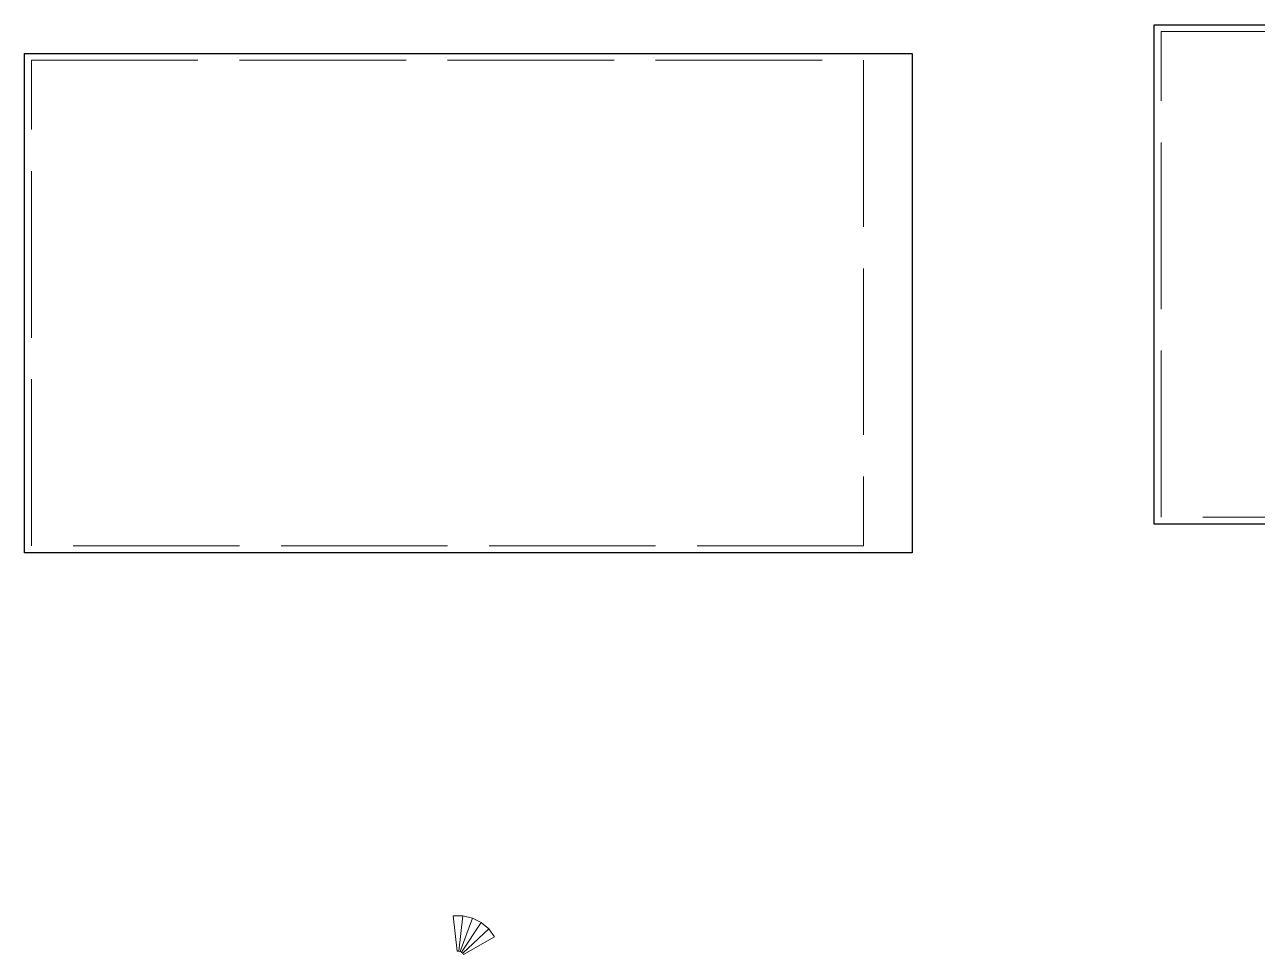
# Model space of a CAD drawing. Header units: inches. Extents: x -1530 to 385, y -443 to 699.
# Drawn here: x 130.21 to 174.65, y -12.88 to 20.63 of the extents above; entities that cross this region are included whole.
import ezdxf

# ---------------------------------------------------------------- set-up
doc = ezdxf.new("R2010")
doc.units = ezdxf.units.IN
doc.header["$LTSCALE"] = 0.5
doc.header["$MEASUREMENT"] = 0
doc.linetypes.add('ACAD_ISO02W100', pattern=[15, 12, -3])
doc.layers.add('01Table', color=1, linetype='Continuous')
for name, color, linetype, lineweight in [('02Material Outline', 3, 'Continuous', 0), ('03Cut', 5, 'Continuous', 0), ('04Score', 2, 'Continuous', 0)]:
    doc.layers.add(name, color=color, linetype=linetype, lineweight=lineweight)

msp = doc.modelspace()

# ---------------------------------------------------------------- linework, layer by layer
at = {"layer": '01Table'}
for points in [[(170.937, 20.631), (202.937, 20.631), (202.937, 2.631), (170.937, 2.631)], [(130.207, 19.597), (162.207, 19.597), (162.207, 1.597), (130.207, 1.597)]]:
    msp.add_lwpolyline(points, close=True, dxfattribs=at)
at = {"layer": '02Material Outline', "linetype": 'ACAD_ISO02W100'}
for points in [[(171.187, 20.381), (201.187, 20.381), (201.187, 2.881), (171.187, 2.881)], [(130.457, 19.347), (160.457, 19.347), (160.457, 1.847), (130.457, 1.847)]]:
    msp.add_lwpolyline(points, close=True, dxfattribs=at)
at = {"layer": '03Cut'}
for p, q in [((145.655, -11.487), (146.009, -11.487)), ((145.805, -12.763), (145.655, -11.487)), ((146.354, -11.57), (146.009, -11.487)), ((146.354, -11.57), (146.671, -11.73)), ((146.941, -11.959), (146.671, -11.73)), ((146.941, -11.959), (147.152, -12.245)), ((146.034, -12.88), (147.152, -12.245)), ((145.805, -12.763), (145.859, -12.763)), ((145.912, -12.776), (145.859, -12.763)), ((145.912, -12.776), (145.961, -12.801)), ((146.002, -12.836), (145.961, -12.801)), ((146.002, -12.836), (146.034, -12.88))]:
    msp.add_line(p, q, dxfattribs=at)
at = {"layer": '04Score'}
for p, q in [((145.859, -12.763), (146.009, -11.487)), ((145.912, -12.776), (146.354, -11.57)), ((145.961, -12.801), (146.671, -11.73)), ((146.002, -12.836), (146.941, -11.959))]:
    msp.add_line(p, q, dxfattribs=at)

doc.saveas('drawing.dxf')
